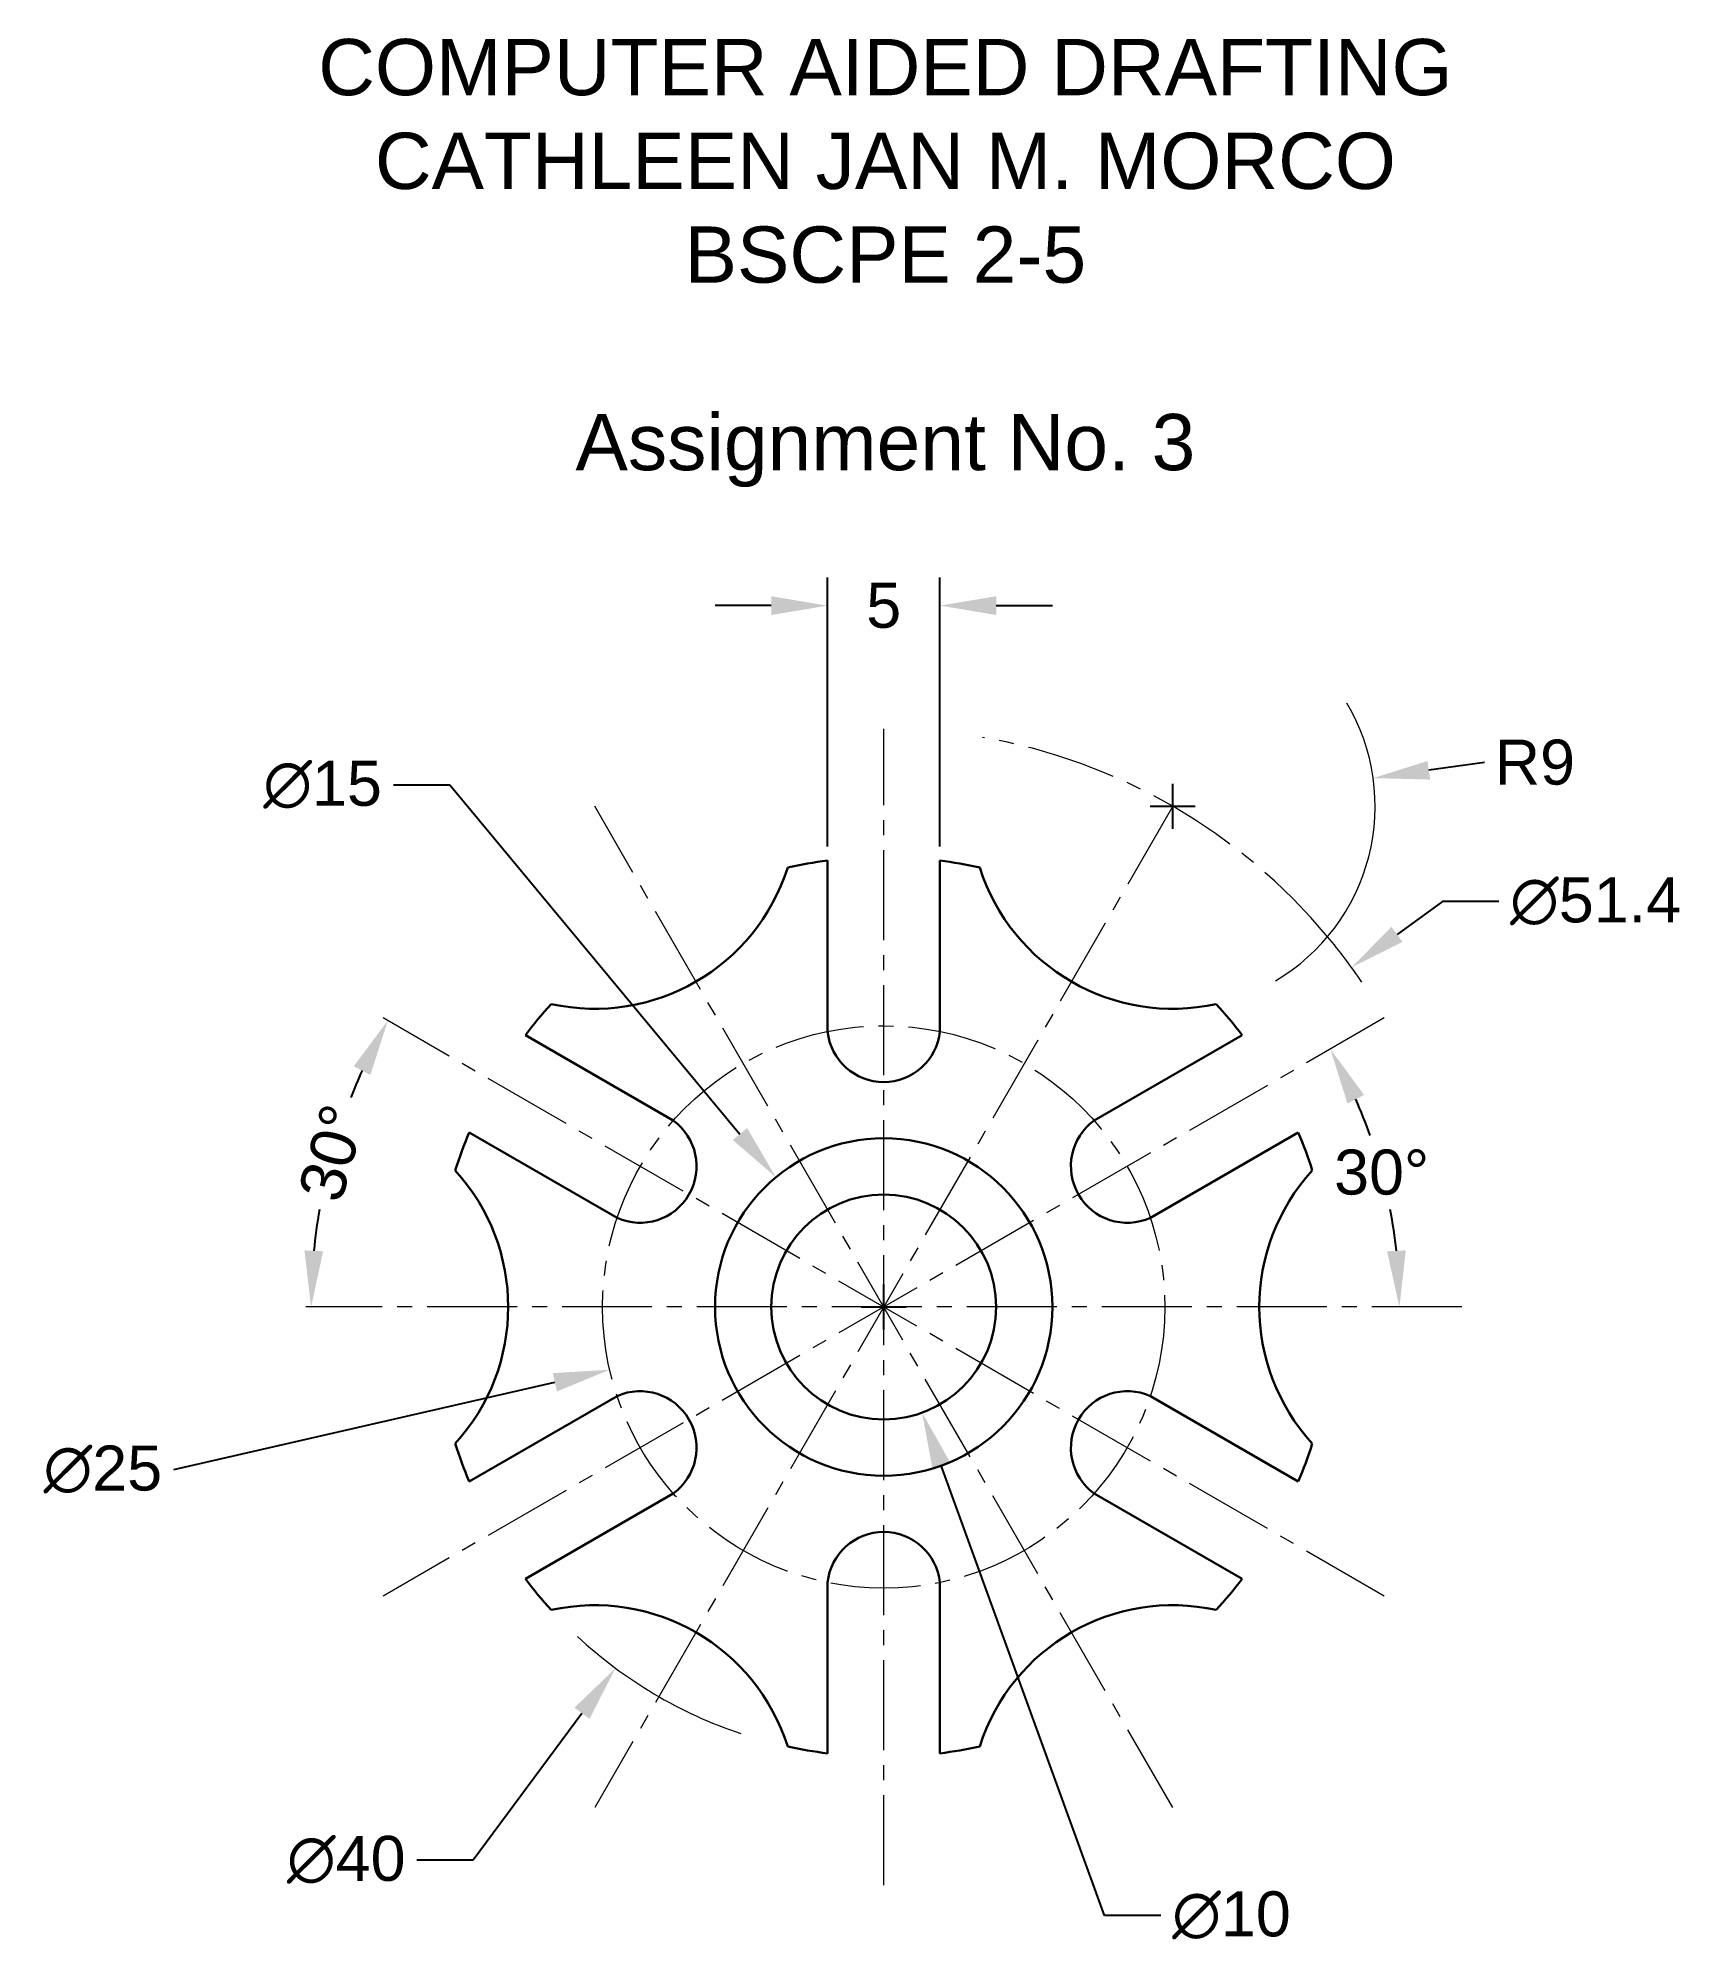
# Model space of a CAD drawing. Header units: millimetres. Extents: x 62.4 to 135.7, y 71.6 to 156.4.
import ezdxf

# ---------------------------------------------------------------- set-up
doc = ezdxf.new("R2010")
doc.units = ezdxf.units.MM
doc.header["$LTSCALE"] = 0.6
doc.linetypes.add('CENTER2', pattern=[28.575, 19.05, -3.175, 3.175, -3.175])
for name, color, linetype, lineweight in [('Centerline', 4, 'CENTER2', 13), ('dimension', 3, 'Continuous', 13), ('object', 7, 'Continuous', 30)]:
    doc.layers.add(name, color=color, linetype=linetype, lineweight=lineweight)
doc.styles.get("Standard").update_dxf_attribs({"font": 'arial.ttf'})
doc.dimstyles.new('Copy of ISO-25', dxfattribs={"dimtxt": 2, "dimasz": 2.5, "dimexe": 1.25, "dimexo": 0.625, "dimtad": 0, "dimtih": 1, "dimtoh": 1, "dimdec": 1, "dimdsep": 46, "dimtxsty": 'Standard', "dimcen": 1, "dimadec": 0, "dimazin": 0, "dimtfac": 1, "dimtdec": 1, "dimtofl": 0, "dimtmove": 0, "dimatfit": 3, "dimfxl": 1, "dimarcsym": 0})
doc.dimstyles.new('Copy(2) of ISO-25', dxfattribs={"dimtxt": 2, "dimasz": 2.5, "dimexe": 1.25, "dimexo": 0.625, "dimtad": 0, "dimdec": 1, "dimdsep": 46, "dimtxsty": 'Standard', "dimcen": 1, "dimadec": 0, "dimazin": 0, "dimtfac": 1, "dimtdec": 1, "dimtofl": 0, "dimtmove": 0, "dimatfit": 3, "dimfxl": 1, "dimarcsym": 0})

# ---------------------------------------------------------------- blocks, each defined once
blk = doc.blocks.new('*D2')
at = {"layer": 'Defpoints', "color": 0, "transparency": 16777216}
for p in [(102.5, 131.179), (97.5, 119.843), (102.5, 119.843)]:
    blk.add_point(p, dxfattribs=at)
at = {"layer": 'dimension', "color": 0, "lineweight": -2, "transparency": 16777216}
for p, q in [((97.5, 120.468), (97.5, 132.429)), ((102.5, 120.468), (102.5, 132.429)), ((95, 131.179), (92.5, 131.179)), ((105, 131.179), (107.5, 131.179))]:
    blk.add_line(p, q, dxfattribs=at)
at = {"layer": 'dimension', "color": 0, "transparency": 16777216}
for points in [[(95, 131.596), (95, 130.762), (97.5, 131.179)], [(105, 131.596), (105, 130.762), (102.5, 131.179)]]:
    blk.add_solid(points, dxfattribs=at)
at = {"layer": 'dimension', "color": 0, "transparency": 16777216, "insert": (100, 131.179), "char_height": 2, "attachment_point": 5}
blk.add_mtext('5', dxfattribs=at)
blk = doc.blocks.new('*D3')
at = {"layer": 'Defpoints', "color": 0, "transparency": 16777216}
for p in [(121.762, 123.511), (112.85, 122.257)]:
    blk.add_point(p, dxfattribs=at)
at = {"layer": 'dimension', "color": 0, "lineweight": -2, "transparency": 16777216}
for p, q in [((126.713, 124.208), (124.238, 123.859)), ((112.85, 121.257), (112.85, 123.257)), ((111.85, 122.257), (113.85, 122.257))]:
    blk.add_line(p, q, dxfattribs=at)
at = {"layer": 'dimension', "color": 0, "transparency": 16777216}
blk.add_solid([(124.18, 124.272), (124.296, 123.447), (121.762, 123.511)], dxfattribs=at)
at = {"layer": 'dimension', "color": 0, "transparency": 16777216, "insert": (128.953, 124.208), "char_height": 2, "attachment_point": 5}
blk.add_mtext('R9', dxfattribs=at)
blk = doc.blocks.new('*D4')
at = {"layer": 'Defpoints', "color": 0, "transparency": 16777216}
for p in [(120.8, 115.095), (79.2, 84.905)]:
    blk.add_point(p, dxfattribs=at)
at = {"layer": 'dimension', "color": 0, "lineweight": -2, "transparency": 16777216}
for p, q in [((124.846, 118.032), (122.823, 116.564)), ((127.346, 118.032), (124.846, 118.032)), ((100, 99), (100, 101)), ((99, 100), (101, 100))]:
    blk.add_line(p, q, dxfattribs=at)
at = {"layer": 'dimension', "color": 0, "transparency": 16777216}
blk.add_solid([(122.578, 116.901), (123.068, 116.226), (120.8, 115.095)], dxfattribs=at)
at = {"layer": 'dimension', "color": 0, "transparency": 16777216, "insert": (131.653, 118.032), "char_height": 2, "attachment_point": 5}
blk.add_mtext('∅51.4', dxfattribs=at)
blk = doc.blocks.new('*D5')
at = {"layer": 'Defpoints', "color": 0, "transparency": 16777216}
for p in [(95.206, 105.767), (104.794, 94.233)]:
    blk.add_point(p, dxfattribs=at)
at = {"layer": 'dimension', "color": 0, "lineweight": -2, "transparency": 16777216}
for p, q in [((78.202, 123.214), (80.702, 123.214)), ((80.702, 123.214), (93.607, 107.69)), ((100, 99), (100, 101)), ((99, 100), (101, 100))]:
    blk.add_line(p, q, dxfattribs=at)
at = {"layer": 'dimension', "color": 0, "transparency": 16777216}
blk.add_solid([(93.928, 107.956), (93.287, 107.423), (95.206, 105.767)], dxfattribs=at)
at = {"layer": 'dimension', "color": 0, "transparency": 16777216, "insert": (75.049, 123.214), "char_height": 2, "attachment_point": 5}
blk.add_mtext('∅15', dxfattribs=at)
blk = doc.blocks.new('*D6')
at = {"layer": 'Defpoints', "color": 0, "transparency": 16777216}
for p in [(77.743, 112.85), (74.922, 104.422), (74.3, 100), (125.7, 100), (122.257, 87.15)]:
    blk.add_point(p, dxfattribs=at)
at = {"layer": 'dimension', "color": 0, "lineweight": -2, "transparency": 16777216}
for start, end in [(155.62734, 158.55689), (170.21469, 174.37266)]:
    blk.add_arc((100, 100), 25.464, start, end, dxfattribs=at)
at = {"layer": 'dimension', "color": 0, "transparency": 16777216}
for points in [[(76.434, 110.699), (77.176, 110.318), (77.947, 112.732)], [(75.074, 102.477), (74.242, 102.517), (74.536, 100)]]:
    blk.add_solid(points, dxfattribs=at)
at = {"layer": 'dimension', "color": 0, "transparency": 16777216, "insert": (75.475, 106.854), "char_height": 2, "attachment_point": 5, "rotation": 74.38579}
blk.add_mtext('30°', dxfattribs=at)
blk = doc.blocks.new('*D8')
at = {"layer": 'Defpoints', "color": 0, "transparency": 16777216}
for p in [(112.185, 102.789), (87.815, 97.211)]:
    blk.add_point(p, dxfattribs=at)
at = {"layer": 'dimension', "color": 0, "lineweight": -2, "transparency": 16777216}
for p, q in [((100, 99), (100, 101)), ((99, 100), (101, 100)), ((68.431, 92.775), (85.378, 96.653))]:
    blk.add_line(p, q, dxfattribs=at)
at = {"layer": 'dimension', "color": 0, "transparency": 16777216}
blk.add_solid([(85.285, 97.06), (85.471, 96.247), (87.815, 97.211)], dxfattribs=at)
at = {"layer": 'dimension', "color": 0, "transparency": 16777216, "insert": (65.278, 92.775), "char_height": 2, "attachment_point": 5}
blk.add_mtext('∅25', dxfattribs=at)
blk = doc.blocks.new('*D9')
at = {"layer": 'Defpoints', "color": 0, "transparency": 16777216}
for p in [(111.927, 116.055), (88.073, 83.945)]:
    blk.add_point(p, dxfattribs=at)
at = {"layer": 'dimension', "color": 0, "lineweight": -2, "transparency": 16777216}
for p, q in [((100, 99), (100, 101)), ((99, 100), (101, 100)), ((81.743, 75.424), (86.583, 81.938)), ((79.243, 75.424), (81.743, 75.424))]:
    blk.add_line(p, q, dxfattribs=at)
at = {"layer": 'dimension', "color": 0, "transparency": 16777216}
blk.add_solid([(86.248, 82.187), (86.917, 81.69), (88.073, 83.945)], dxfattribs=at)
at = {"layer": 'dimension', "color": 0, "transparency": 16777216, "insert": (76.101, 75.424), "char_height": 2, "attachment_point": 5}
blk.add_mtext('∅40', dxfattribs=at)
blk = doc.blocks.new('*D10')
at = {"layer": 'Defpoints', "color": 0, "transparency": 16777216}
for p in [(98.293, 104.7), (101.707, 95.3)]:
    blk.add_point(p, dxfattribs=at)
at = {"layer": 'dimension', "color": 0, "lineweight": -2, "transparency": 16777216}
for p, q in [((100, 99), (100, 101)), ((99, 100), (101, 100)), ((109.822, 72.956), (102.56, 92.95)), ((112.322, 72.956), (109.822, 72.956))]:
    blk.add_line(p, q, dxfattribs=at)
at = {"layer": 'dimension', "color": 0, "transparency": 16777216}
blk.add_solid([(102.952, 93.093), (102.169, 92.808), (101.707, 95.3)], dxfattribs=at)
at = {"layer": 'dimension', "color": 0, "transparency": 16777216, "insert": (115.464, 72.956), "char_height": 2, "attachment_point": 5}
blk.add_mtext('∅10', dxfattribs=at)
blk = doc.blocks.new('*D15')
at = {"layer": 'Defpoints', "color": 0, "transparency": 16777216}
for p in [(122.257, 112.85), (122.584, 103.982), (74.3, 100), (125.7, 100), (77.743, 87.15)]:
    blk.add_point(p, dxfattribs=at)
at = {"layer": 'dimension', "color": 0, "lineweight": -2, "transparency": 16777216}
for start, end in [(19.4359, 23.75076), (6.24924, 10.9019)]:
    blk.add_arc((100, 100), 22.932, start, end, dxfattribs=at)
at = {"layer": 'dimension', "color": 0, "transparency": 16777216}
for points in [[(120.619, 109.048), (121.362, 109.425), (119.86, 111.466)], [(123.212, 102.519), (122.38, 102.474), (122.932, 100)]]:
    blk.add_solid(points, dxfattribs=at)
at = {"layer": 'dimension', "color": 0, "transparency": 16777216, "insert": (122.138, 105.984), "char_height": 2, "attachment_point": 5}
blk.add_mtext('30°', dxfattribs=at)

msp = doc.modelspace()

# ---------------------------------------------------------------- linework, layer by layer
at = {"layer": 'Centerline', "ltscale": 0.35}
for p, q in [((100, 74.3), (100, 125.7)), ((112.85, 77.743), (87.15, 122.257)), ((112.85, 122.257), (87.15, 77.743)), ((122.257, 87.15), (77.743, 112.85)), ((122.257, 112.85), (77.743, 87.15)), ((125.7, 100), (74.3, 100))]:
    msp.add_line(p, q, dxfattribs=at)
msp.add_circle((100, 100), 12.5, dxfattribs=at)
msp.add_arc((100, 100), 25.7, 39.83136, 80.16864, dxfattribs=at)
at = {"layer": 'dimension'}
for centre, radius, start, end in [((112.85, 122.257), 9, 300.47124, 30.67098), ((100, 100), 20, 227.07915, 251.45636)]:
    msp.add_arc(centre, radius, start, end, dxfattribs=at)
at = {"layer": 'dimension', "ltscale": 0.17}
msp.add_arc((100, 100), 25.7, 34.19109, 39.83136, dxfattribs=at)
at = {"layer": 'object', "ltscale": 0.17}
for p, q in [((97.5, 119.843), (97.5, 112.247)), ((102.5, 119.843), (102.5, 112.247)), ((84.065, 112.087), (90.643, 108.289)), ((115.935, 112.087), (109.357, 108.289)), ((81.565, 107.757), (88.143, 103.959)), ((118.435, 107.757), (111.857, 103.959)), ((81.565, 92.243), (88.143, 96.041)), ((118.435, 92.243), (111.857, 96.041)), ((84.065, 87.913), (90.643, 91.711)), ((115.935, 87.913), (109.357, 91.711)), ((97.5, 87.753), (97.5, 87.5)), ((97.5, 80.157), (97.5, 87.753)), ((102.5, 87.753), (102.5, 87.5)), ((102.5, 80.157), (102.5, 87.753))]:
    msp.add_line(p, q, dxfattribs=at)
at = {"layer": 'object'}
for radius in [7.5, 5]:
    msp.add_circle((100, 100), radius, dxfattribs=at)
for centre, radius, start, end in [((87.15, 122.257), 9, 257.57807, 342.42193), ((100, 100), 20, 97.18076, 102.32825), ((100, 100), 20, 77.67175, 82.81924), ((112.85, 122.257), 9, 197.57807, 282.42193), ((100, 100), 20, 137.67175, 142.81924), ((100, 100), 20, 37.18076, 42.32825), ((100, 112.515), 2.514, 186.09858, 353.90142), ((100, 100), 20, 157.18076, 162.32825), ((89.162, 106.257), 2.514, 246.09858, 53.90142), ((110.838, 106.257), 2.514, 126.09858, 293.90142), ((100, 100), 20, 17.67175, 22.81924), ((74.3, 100), 9, 317.57807, 42.42193), ((125.7, 100), 9, 137.57807, 222.42193), ((89.162, 93.743), 2.514, 306.09858, 113.90142), ((110.838, 93.743), 2.514, 66.09822, 233.90178), ((100, 100), 20, 197.67175, 202.81924), ((100, 100), 20, 337.18076, 342.32825), ((100, 87.485), 2.514, 6.09858, 173.90142), ((100, 100), 20, 217.18076, 222.32825), ((100, 100), 20, 317.67175, 322.81924), ((87.15, 77.743), 9, 17.57807, 102.42193), ((112.85, 77.743), 9, 77.57807, 162.42193), ((100, 100), 20, 257.67175, 262.81924), ((100, 100), 20, 277.18076, 282.32825)]:
    msp.add_arc(centre, radius, start, end, dxfattribs=at)

# ---------------------------------------------------------------- texts
at = {"layer": 'object', "insert": (70.967, 156.369), "char_height": 2.5, "attachment_point": 1}
msp.add_mtext_dynamic_manual_height_columns('\\pxqc;{\\C0;COMPUTER AIDED DRAFTING\\PCATHLEEN JAN M. MORCO\\PBSCPE 2-5\\P\\PAssignment No. 3}', width=58.21504, gutter_width=12.5, heights=[0], dxfattribs=at)

# ---------------------------------------------------------------- dimensions: what is measured, and where the dimension line sits
at = {"layer": 'dimension'}
dim = msp.add_linear_dim(base=(102.5, 131.179), p1=(97.5, 119.843), p2=(102.5, 119.843), dimstyle='Copy of ISO-25', dxfattribs=at)
dim.commit()
dim.dimension.update_dxf_attribs({"geometry": '*D2', "text_midpoint": (100, 131.179), "dimtype": 160})
dim = msp.add_radius_dim(center=(112.85, 122.257), mpoint=(121.762, 123.511), dimstyle='Copy of ISO-25', dxfattribs=at)
dim.commit()
dim.dimension.update_dxf_attribs({"geometry": '*D3', "text_midpoint": (128.953, 124.208)})
for p1, p2, picture, middle in [((104.794, 94.233), (95.206, 105.767), '*D5', (75.049, 123.214)), ((79.2, 84.905), (120.8, 115.095), '*D4', (131.653, 118.032)), ((111.927, 116.055), (88.073, 83.945), '*D9', (76.101, 75.424)), ((98.293, 104.7), (101.707, 95.3), '*D10', (115.464, 72.956)), ((112.185, 102.789), (87.815, 97.211), '*D8', (68.431, 92.775))]:
    dim = msp.add_diameter_dim_2p(p1=p1, p2=p2, dimstyle='Copy of ISO-25', dxfattribs=at)
    dim.commit()
    dim.dimension.update_dxf_attribs({"geometry": picture, "text_midpoint": middle, "dimtype": 163})
for base, line1, line2, dimstyle, picture, middle in [((74.922, 104.422), ((74.3, 100), (125.7, 100)), ((77.743, 112.85), (122.257, 87.15)), 'Copy(2) of ISO-25', '*D6', (75.475, 106.854)), ((122.584, 103.982), ((125.7, 100), (74.3, 100)), ((122.257, 112.85), (77.743, 87.15)), 'Copy of ISO-25', '*D15', (122.138, 105.984))]:
    dim = msp.add_angular_dim_2l(base=base, line1=line1, line2=line2, dimstyle=dimstyle, dxfattribs=at)
    dim.commit()
    dim.dimension.update_dxf_attribs({"geometry": picture, "text_midpoint": middle, "dimtype": 162})

doc.saveas('drawing.dxf')
